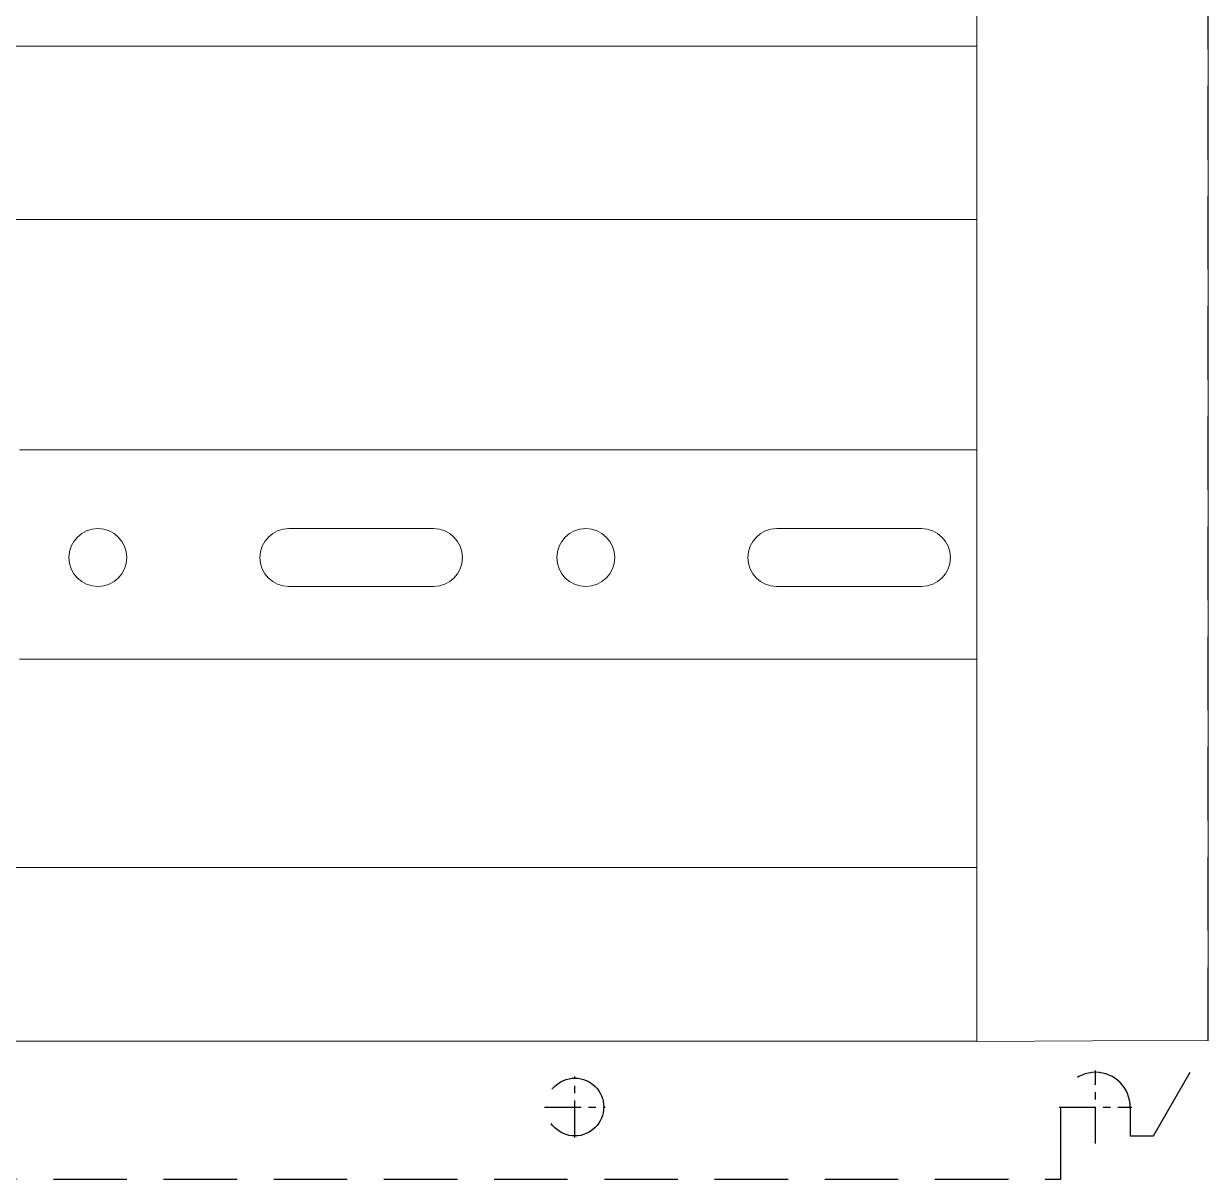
# Model space of a CAD drawing. Header units: millimetres. Extents: x 3520 to 8864, y 403 to 1747.
# Drawn here: x 7303.8 to 7508.5, y 765.1 to 964.9 of the extents above; entities that cross this region are included whole.
import ezdxf

# ---------------------------------------------------------------- set-up
doc = ezdxf.new("R2010")
doc.units = ezdxf.units.MM
for name, pattern in [('CENTER', [10.16, 6.35, -1.27, 1.27, -1.27]), ('DASHED', [19.05, 12.7, -6.35]), ('K5LT_THIN', [0])]:
    doc.linetypes.add(name, pattern=pattern)
for name, color, linetype, lineweight in [('AM_7', 7, 'CENTER', 25), ('AM_9', 6, 'DASHED', 25), ('Стерка', 7, 'Continuous', 15)]:
    doc.layers.add(name, color=color, linetype=linetype, lineweight=lineweight)

# ---------------------------------------------------------------- blocks, each defined once
blk = doc.blocks.new('1_1058_02_12__2__0_in_AE_1058_500__2__0')
at = {"layer": 'AM_7'}
for p, q in [((165, 24.75), (165, 35.25)), ((255, 23.7), (255, 36.3)), ((159.75, 30), (170.25, 30)), ((248.7, 30), (261.3, 30))]:
    blk.add_line(p, q, dxfattribs=at)
at = {"layer": 'AM_9'}
for p, q in [((274.5, 41.45), (274.5, 763.55)), ((265, 25), (274.5, 41.45)), ((249, 17.5), (249, 30)), ((261, 30), (261, 25)), ((261, 25), (265, 25)), ((-249, 17.5), (249, 17.5))]:
    blk.add_line(p, q, dxfattribs=at)
blk.add_circle((165, 30), 5, dxfattribs=at)
blk.add_arc((255, 30), 6, 0, 180, dxfattribs=at)

msp = doc.modelspace()

# ---------------------------------------------------------------- linework, layer by layer
at = {"layer": 'Стерка', "color": 7}
for p, q in [((7303.034, 891.231, 1518.358), (7468.534, 891.231, 1518.358)), ((7349.602, 877.585, 1518.358), (7374.602, 877.585, 1518.358)), ((7349.602, 877.585, 1518.358), (7374.602, 877.585, 1518.358)), ((7433.945, 877.585, 1518.358), (7458.945, 877.585, 1518.358)), ((7433.945, 877.585, 1518.358), (7458.945, 877.585, 1518.358)), ((7349.602, 867.585, 1518.358), (7374.602, 867.585, 1518.358)), ((7349.602, 867.585, 1518.358), (7374.602, 867.585, 1518.358)), ((7433.945, 867.585, 1518.358), (7458.945, 867.585, 1518.358)), ((7433.945, 867.585, 1518.358), (7458.945, 867.585, 1518.358)), ((7303.034, 855.011, 1518.358), (7468.534, 855.011, 1518.358))]:
    msp.add_line(p, q, dxfattribs=at)
at = {"layer": 'Стерка', "color": 7, "linetype": 'K5LT_THIN', "elevation": 1518.358}
msp.add_lwpolyline([(7468.534, 788.94), (7468.534, 1511.131), (7508.534, 1511.131), (7508.534, 789.139)], close=True, dxfattribs=at)
at = {"layer": 'Стерка', "color": 7, "elevation": 1518.358}
for points in [[(7468.534, 931.017), (6999.534, 931.017), (6999.534, 961.017), (7468.534, 961.017)], [(7468.534, 788.99), (6999.534, 788.99), (6999.534, 818.99), (7468.534, 818.99)]]:
    msp.add_lwpolyline(points, close=True, dxfattribs=at)
at = {"layer": 'Стерка', "color": 7}
for centre in [(7316.58, 872.585, 1518.358), (7316.58, 872.585, 1518.358), (7400.923, 872.585, 1518.358), (7400.923, 872.585, 1518.358)]:
    msp.add_circle(centre, 5, dxfattribs=at)
for centre, start, end in [((7349.602, 872.585, 1518.358), 90, 270), ((7349.602, 872.585, 1518.358), 90, 270), ((7374.602, 872.585, 1518.358), 270, 90), ((7374.602, 872.585, 1518.358), 270, 90), ((7433.945, 872.585, 1518.358), 90, 270), ((7433.945, 872.585, 1518.358), 90, 270), ((7458.945, 872.585, 1518.358), 270, 90), ((7458.945, 872.585, 1518.358), 270, 90)]:
    msp.add_arc(centre, 5, start, end, dxfattribs=at)

# ---------------------------------------------------------------- block references
msp.add_blockref('1_1058_02_12__2__0_in_AE_1058_500__2__0', (7234.034, 747.585, 1518.358))

doc.saveas('drawing.dxf')
